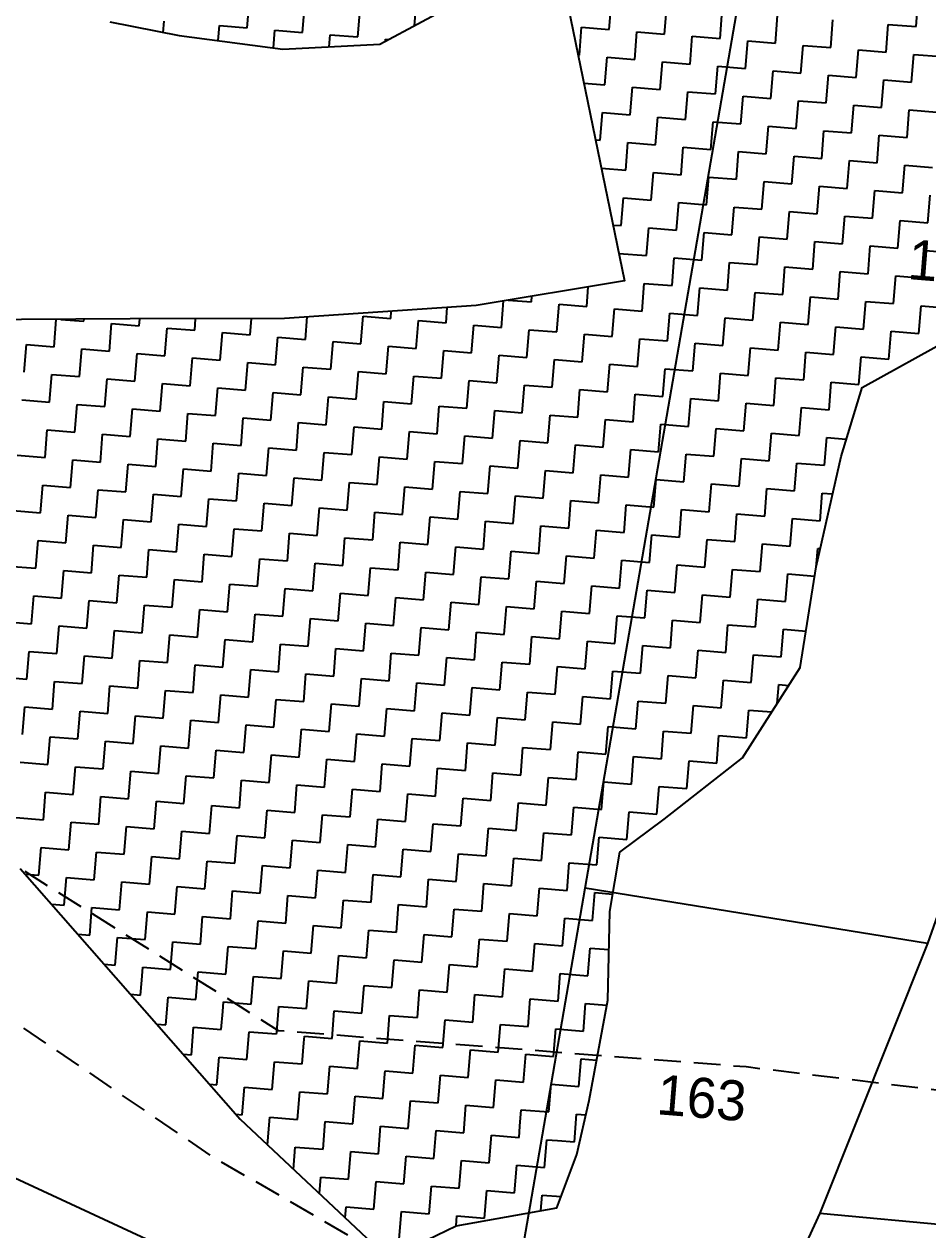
# Model space of a CAD drawing. Header units: metres. Extents: x 286589 to 288713, y 2001360 to 2004418.
# Drawn here: x 286728.9 to 286899.3, y 2002732.4 to 2002959.6 of the extents above; entities that cross this region are included whole.
import ezdxf
from ezdxf.enums import TextEntityAlignment as Align

# ---------------------------------------------------------------- set-up
doc = ezdxf.new("R2010")
doc.units = ezdxf.units.M
doc.header["$MEASUREMENT"] = 0
doc.linetypes.add('DASHED', pattern=[0.75, 0.5, -0.25])
for name, color, linetype in [('LINE_CARTTRACK', 2, 'DASHED'), ('POLY_HATCH', 12, 'Continuous'), ('POLY_PARCEL', 6, 'Continuous'), ('POLY_WATER', 4, 'Continuous'), ('TEXT_PARCEL', 7, 'Continuous')]:
    doc.layers.add(name, color=color, linetype=linetype)
doc.styles.add('TEXT_MAP', font='')
doc.styles.get('TEXT_MAP').set_extended_font_data('Kruti Dev 050')

msp = doc.modelspace()

# ---------------------------------------------------------------- linework, layer by layer
at = {"layer": 'LINE_CARTTRACK', "ltscale": 10, "flags": 128}
for points in [[(286678.24, 2002831.86), (286776.84, 2002769.99), (286865.02, 2002763.17), (286918.16, 2002756.69), (286957.46, 2002752.32), (287029.07, 2002728.21), (287135.36, 2002731.38), (287158.18, 2002690.91), (287157.71, 2002610.49), (287242.63, 2002503.98), (287285.29, 2002447.94), (287382.21, 2002283.44), (287405.26, 2002245.8), (287424.38, 2002203.84), (287492.58, 2002073.2), (287523.42, 2002017.05), (287586.9, 2001881.04), (287615.27, 2001816.51), (287624.93, 2001793.23), (287662.56, 2001653.57), (287711.78, 2001481.46)], [(287686.39, 2001477.2), (287655.71, 2001591.21), (287615.03, 2001738.17), (287600.59, 2001790.37), (287563.06, 2001874.24), (287507.24, 2001993.8), (287464.18, 2002071.33), (287370.3, 2002237.28), (287299.86, 2002370.57), (287256.19, 2002445.88), (287193.45, 2002536.45), (287159.22, 2002578.43), (287092.69, 2002631.41), (287071.99, 2002634.64), (286919.57, 2002678.53), (286885.02, 2002689.21), (286810.31, 2002719.71), (286764.86, 2002745.94), (286669.56, 2002810.81)]]:
    msp.add_lwpolyline(points, dxfattribs=at)
at = {"layer": 'POLY_HATCH', "linetype": 'Continuous'}
for p, q in [((286770.98, 2002958.87), (286771.41, 2002964.09)), ((286839.24, 2002958.56), (286839.67, 2002963.78)), ((286897.07, 2002959.1), (286897.49, 2002964.32)), ((286781.42, 2002958.02), (286781.85, 2002963.24)), ((286791.86, 2002957.17), (286792.28, 2002962.39)), ((286802.54, 2002959.33), (286802.72, 2002961.53)), ((286849.68, 2002957.71), (286850.11, 2002962.92)), ((286860.12, 2002956.86), (286860.54, 2002962.07)), ((286870.55, 2002956.01), (286870.98, 2002961.22)), ((286755.16, 2002958.03), (286755.33, 2002960.14)), ((286765.54, 2002956.47), (286765.77, 2002959.29)), ((286765.77, 2002959.29), (286770.98, 2002958.87)), ((286833.6, 2002953.76), (286834.03, 2002958.98)), ((286834.03, 2002958.98), (286839.24, 2002958.56)), ((286880.99, 2002955.15), (286881.41, 2002960.37)), ((286891.43, 2002954.3), (286891.85, 2002959.52)), ((286891.85, 2002959.52), (286897.07, 2002959.1)), ((286775.93, 2002955.1), (286776.2, 2002958.44)), ((286776.2, 2002958.44), (286781.42, 2002958.02)), ((286786.45, 2002955.33), (286786.64, 2002957.59)), ((286786.64, 2002957.59), (286791.86, 2002957.17)), ((286797.05, 2002956.39), (286797.07, 2002956.74)), ((286797.07, 2002956.74), (286797.61, 2002956.7)), ((286844.04, 2002952.91), (286844.46, 2002958.13)), ((286844.46, 2002958.13), (286849.68, 2002957.71)), ((286854.47, 2002952.06), (286854.9, 2002957.28)), ((286854.9, 2002957.28), (286860.12, 2002956.86)), ((286864.91, 2002951.21), (286865.34, 2002956.43)), ((286865.34, 2002956.43), (286870.55, 2002956.01)), ((286875.35, 2002950.36), (286875.77, 2002955.58)), ((286875.77, 2002955.58), (286880.99, 2002955.15)), ((286885.78, 2002949.51), (286886.21, 2002954.73)), ((286886.21, 2002954.73), (286891.43, 2002954.3)), ((286833.35, 2002953.79), (286833.6, 2002953.76)), ((286838.39, 2002948.12), (286838.82, 2002953.34)), ((286838.82, 2002953.34), (286844.04, 2002952.91)), ((286848.83, 2002947.27), (286849.26, 2002952.49)), ((286849.26, 2002952.49), (286854.47, 2002952.06)), ((286896.22, 2002948.66), (286896.64, 2002953.88)), ((286896.64, 2002953.88), (286901.86, 2002953.45)), ((286859.27, 2002946.42), (286859.69, 2002951.64)), ((286859.69, 2002951.64), (286864.91, 2002951.21)), ((286869.7, 2002945.57), (286870.13, 2002950.79)), ((286870.13, 2002950.79), (286875.35, 2002950.36)), ((286880.14, 2002944.72), (286880.56, 2002949.94)), ((286880.56, 2002949.94), (286885.78, 2002949.51)), ((286834.45, 2002948.44), (286838.39, 2002948.12)), ((286843.19, 2002942.48), (286843.61, 2002947.7)), ((286843.61, 2002947.7), (286848.83, 2002947.27)), ((286890.58, 2002943.87), (286891, 2002949.09)), ((286891, 2002949.09), (286896.22, 2002948.66)), ((286853.62, 2002941.63), (286854.05, 2002946.85)), ((286854.05, 2002946.85), (286859.27, 2002946.42)), ((286864.06, 2002940.78), (286864.48, 2002945.99)), ((286864.48, 2002945.99), (286869.7, 2002945.57)), ((286874.5, 2002939.93), (286874.92, 2002945.14)), ((286874.92, 2002945.14), (286880.14, 2002944.72)), ((286884.93, 2002939.08), (286885.36, 2002944.29)), ((286885.36, 2002944.29), (286890.58, 2002943.87)), ((286895.37, 2002938.22), (286895.79, 2002943.44)), ((286895.79, 2002943.44), (286901.01, 2002943.02)), ((286837.54, 2002937.69), (286837.97, 2002942.9)), ((286837.97, 2002942.9), (286843.19, 2002942.48)), ((286847.98, 2002936.83), (286848.4, 2002942.05)), ((286848.4, 2002942.05), (286853.62, 2002941.63)), ((286858.42, 2002935.98), (286858.84, 2002941.2)), ((286858.84, 2002941.2), (286864.06, 2002940.78)), ((286868.85, 2002935.13), (286869.28, 2002940.35)), ((286869.28, 2002940.35), (286874.5, 2002939.93)), ((286879.29, 2002934.28), (286879.71, 2002939.5)), ((286879.71, 2002939.5), (286884.93, 2002939.08)), ((286889.72, 2002933.43), (286890.15, 2002938.65)), ((286890.15, 2002938.65), (286895.37, 2002938.22)), ((286836.65, 2002937.76), (286837.54, 2002937.69)), ((286842.34, 2002932.04), (286842.76, 2002937.26)), ((286842.76, 2002937.26), (286847.98, 2002936.83)), ((286852.77, 2002931.19), (286853.2, 2002936.41)), ((286853.2, 2002936.41), (286858.42, 2002935.98)), ((286863.21, 2002930.34), (286863.63, 2002935.56)), ((286863.63, 2002935.56), (286868.85, 2002935.13)), ((286873.64, 2002929.49), (286874.07, 2002934.71)), ((286874.07, 2002934.71), (286879.29, 2002934.28)), ((286837.75, 2002932.42), (286842.34, 2002932.04)), ((286884.08, 2002928.64), (286884.51, 2002933.86)), ((286884.51, 2002933.86), (286889.72, 2002933.43)), ((286894.52, 2002927.79), (286894.94, 2002933.01)), ((286894.94, 2002933.01), (286900.16, 2002932.58)), ((286847.13, 2002926.4), (286847.55, 2002931.62)), ((286847.55, 2002931.62), (286852.77, 2002931.19)), ((286857.57, 2002925.55), (286857.99, 2002930.77)), ((286857.99, 2002930.77), (286863.21, 2002930.34)), ((286868, 2002924.7), (286868.43, 2002929.92)), ((286868.43, 2002929.92), (286873.64, 2002929.49)), ((286878.44, 2002923.85), (286878.86, 2002929.06)), ((286878.86, 2002929.06), (286884.08, 2002928.64)), ((286888.87, 2002923), (286889.3, 2002928.21)), ((286889.3, 2002928.21), (286894.52, 2002927.79)), ((286899.31, 2002922.14), (286899.74, 2002927.36)), ((286841.49, 2002921.61), (286841.91, 2002926.82)), ((286841.91, 2002926.82), (286847.13, 2002926.4)), ((286851.92, 2002920.75), (286852.35, 2002925.97)), ((286852.35, 2002925.97), (286857.57, 2002925.55)), ((286862.36, 2002919.9), (286862.78, 2002925.12)), ((286862.78, 2002925.12), (286868, 2002924.7)), ((286872.79, 2002919.05), (286873.22, 2002924.27)), ((286873.22, 2002924.27), (286878.44, 2002923.85)), ((286883.23, 2002918.2), (286883.66, 2002923.42)), ((286883.66, 2002923.42), (286888.87, 2002923)), ((286893.67, 2002917.35), (286894.09, 2002922.57)), ((286894.09, 2002922.57), (286899.31, 2002922.14)), ((286839.95, 2002921.73), (286841.49, 2002921.61)), ((286846.28, 2002915.96), (286846.7, 2002921.18)), ((286846.7, 2002921.18), (286851.92, 2002920.75)), ((286856.71, 2002915.11), (286857.14, 2002920.33)), ((286857.14, 2002920.33), (286862.36, 2002919.9)), ((286867.15, 2002914.26), (286867.58, 2002919.48)), ((286867.58, 2002919.48), (286872.79, 2002919.05)), ((286877.59, 2002913.41), (286878.01, 2002918.63)), ((286878.01, 2002918.63), (286883.23, 2002918.2)), ((286841.06, 2002916.39), (286846.28, 2002915.96)), ((286841.06, 2002916.36), (286841.06, 2002916.39)), ((286888.02, 2002912.56), (286888.45, 2002917.78)), ((286888.45, 2002917.78), (286893.67, 2002917.35)), ((286898.46, 2002911.71), (286898.88, 2002916.93)), ((286898.88, 2002916.93), (286904.1, 2002916.5)), ((286851.07, 2002910.32), (286851.5, 2002915.54)), ((286851.5, 2002915.54), (286856.71, 2002915.11)), ((286861.51, 2002909.47), (286861.93, 2002914.69)), ((286861.93, 2002914.69), (286867.15, 2002914.26)), ((286871.94, 2002908.62), (286872.37, 2002913.84)), ((286872.37, 2002913.84), (286877.59, 2002913.41)), ((286882.38, 2002907.77), (286882.8, 2002912.98)), ((286882.8, 2002912.98), (286888.02, 2002912.56)), ((286892.82, 2002906.92), (286893.24, 2002912.13)), ((286893.24, 2002912.13), (286898.46, 2002911.71)), ((286834.99, 2002906.38), (286835.29, 2002910.08)), ((286845.43, 2002905.53), (286845.85, 2002910.74)), ((286845.85, 2002910.74), (286851.07, 2002910.32)), ((286855.86, 2002904.68), (286856.29, 2002909.89)), ((286856.29, 2002909.89), (286861.51, 2002909.47)), ((286866.3, 2002903.82), (286866.73, 2002909.04)), ((286866.73, 2002909.04), (286871.94, 2002908.62)), ((286818.91, 2002902.43), (286819.32, 2002907.44)), ((286820.17, 2002907.58), (286824.56, 2002907.23)), ((286824.56, 2002907.23), (286824.64, 2002908.32)), ((286829.35, 2002901.58), (286829.77, 2002906.8)), ((286829.77, 2002906.8), (286834.99, 2002906.38)), ((286876.74, 2002902.97), (286877.16, 2002908.19)), ((286877.16, 2002908.19), (286882.38, 2002907.77)), ((286887.17, 2002902.12), (286887.6, 2002907.34)), ((286887.6, 2002907.34), (286892.82, 2002906.92)), ((286781.96, 2002900.19), (286782.3, 2002904.42)), ((286792.4, 2002899.34), (286792.82, 2002904.56)), ((286792.82, 2002904.56), (286798.04, 2002904.14)), ((286798.04, 2002904.14), (286798.15, 2002905.5)), ((286808.48, 2002903.29), (286808.71, 2002906.22)), ((286839.78, 2002900.73), (286840.21, 2002905.95)), ((286840.21, 2002905.95), (286845.43, 2002905.53)), ((286850.22, 2002899.88), (286850.65, 2002905.1)), ((286850.65, 2002905.1), (286855.86, 2002904.68)), ((286897.61, 2002901.27), (286898.03, 2002906.49)), ((286898.03, 2002906.49), (286903.25, 2002906.07)), ((286734.57, 2002898.8), (286734.99, 2002903.95)), ((286735.85, 2002903.95), (286740.22, 2002903.6)), ((286740.22, 2002903.6), (286740.25, 2002903.98)), ((286745.01, 2002897.95), (286745.43, 2002903.17)), ((286745.43, 2002903.17), (286750.65, 2002902.75)), ((286750.65, 2002902.75), (286750.76, 2002904.04)), ((286755.44, 2002897.1), (286755.87, 2002902.32)), ((286755.87, 2002902.32), (286761.09, 2002901.9)), ((286761.09, 2002901.9), (286761.26, 2002904.07)), ((286771.52, 2002901.04), (286771.77, 2002904.1)), ((286802.83, 2002898.49), (286803.26, 2002903.71)), ((286803.26, 2002903.71), (286808.48, 2002903.29)), ((286813.27, 2002897.64), (286813.69, 2002902.86)), ((286813.69, 2002902.86), (286818.91, 2002902.43)), ((286860.66, 2002899.03), (286861.08, 2002904.25)), ((286861.08, 2002904.25), (286866.3, 2002903.82)), ((286871.09, 2002898.18), (286871.52, 2002903.4)), ((286871.52, 2002903.4), (286876.74, 2002902.97)), ((286881.53, 2002897.33), (286881.95, 2002902.55)), ((286881.95, 2002902.55), (286887.17, 2002902.12)), ((286765.88, 2002896.25), (286766.31, 2002901.47)), ((286766.31, 2002901.47), (286771.52, 2002901.04)), ((286776.32, 2002895.4), (286776.74, 2002900.62)), ((286776.74, 2002900.62), (286781.96, 2002900.19)), ((286823.7, 2002896.79), (286824.13, 2002902.01)), ((286824.13, 2002902.01), (286829.35, 2002901.58)), ((286834.14, 2002895.94), (286834.57, 2002901.16)), ((286834.57, 2002901.16), (286839.78, 2002900.73)), ((286844.58, 2002895.09), (286845, 2002900.31)), ((286845, 2002900.31), (286850.22, 2002899.88)), ((286891.97, 2002896.48), (286892.39, 2002901.7)), ((286892.39, 2002901.7), (286897.61, 2002901.27)), ((286728.93, 2002894.01), (286729.35, 2002899.23)), ((286729.35, 2002899.23), (286734.57, 2002898.8)), ((286739.36, 2002893.16), (286739.79, 2002898.38)), ((286739.79, 2002898.38), (286745.01, 2002897.95)), ((286786.75, 2002894.55), (286787.18, 2002899.77)), ((286787.18, 2002899.77), (286792.4, 2002899.34)), ((286797.19, 2002893.7), (286797.61, 2002898.92)), ((286797.61, 2002898.92), (286802.83, 2002898.49)), ((286807.62, 2002892.85), (286808.05, 2002898.07)), ((286808.05, 2002898.07), (286813.27, 2002897.64)), ((286855.01, 2002894.24), (286855.44, 2002899.46)), ((286855.44, 2002899.46), (286860.66, 2002899.03)), ((286865.45, 2002893.39), (286865.87, 2002898.61)), ((286865.87, 2002898.61), (286871.09, 2002898.18)), ((286875.89, 2002892.54), (286876.31, 2002897.76)), ((286876.31, 2002897.76), (286881.53, 2002897.33)), ((286749.8, 2002892.31), (286750.23, 2002897.53)), ((286750.23, 2002897.53), (286755.44, 2002897.1)), ((286760.24, 2002891.46), (286760.66, 2002896.68)), ((286760.66, 2002896.68), (286765.88, 2002896.25)), ((286770.67, 2002890.61), (286771.1, 2002895.83)), ((286771.1, 2002895.83), (286776.32, 2002895.4)), ((286818.06, 2002892), (286818.49, 2002897.22)), ((286818.49, 2002897.22), (286823.7, 2002896.79)), ((286828.5, 2002891.15), (286828.92, 2002896.37)), ((286828.92, 2002896.37), (286834.14, 2002895.94)), ((286838.93, 2002890.3), (286839.36, 2002895.52)), ((286839.36, 2002895.52), (286844.58, 2002895.09)), ((286886.32, 2002891.69), (286886.75, 2002896.91)), ((286886.75, 2002896.91), (286891.97, 2002896.48)), ((286733.72, 2002888.37), (286734.15, 2002893.59)), ((286734.15, 2002893.59), (286739.36, 2002893.16)), ((286781.11, 2002889.76), (286781.53, 2002894.98)), ((286781.53, 2002894.98), (286786.75, 2002894.55)), ((286791.55, 2002888.91), (286791.97, 2002894.12)), ((286791.97, 2002894.12), (286797.19, 2002893.7)), ((286801.98, 2002888.06), (286802.41, 2002893.27)), ((286802.41, 2002893.27), (286807.62, 2002892.85)), ((286849.37, 2002889.45), (286849.8, 2002894.66)), ((286849.8, 2002894.66), (286855.01, 2002894.24)), ((286859.81, 2002888.6), (286860.23, 2002893.81)), ((286860.23, 2002893.81), (286865.45, 2002893.39)), ((286744.16, 2002887.52), (286744.58, 2002892.73)), ((286744.58, 2002892.73), (286749.8, 2002892.31)), ((286754.59, 2002886.67), (286755.02, 2002891.88)), ((286755.02, 2002891.88), (286760.24, 2002891.46)), ((286765.03, 2002885.82), (286765.45, 2002891.03)), ((286765.45, 2002891.03), (286770.67, 2002890.61)), ((286812.42, 2002887.21), (286812.84, 2002892.42)), ((286812.84, 2002892.42), (286818.06, 2002892)), ((286822.85, 2002886.35), (286823.28, 2002891.57)), ((286823.28, 2002891.57), (286828.5, 2002891.15)), ((286870.24, 2002887.74), (286870.67, 2002892.96)), ((286870.67, 2002892.96), (286875.89, 2002892.54)), ((286880.68, 2002886.89), (286881.1, 2002892.11)), ((286881.1, 2002892.11), (286886.32, 2002891.69)), ((286728.5, 2002888.79), (286733.72, 2002888.37)), ((286775.47, 2002884.96), (286775.89, 2002890.18)), ((286775.89, 2002890.18), (286781.11, 2002889.76)), ((286785.9, 2002884.11), (286786.33, 2002889.33)), ((286786.33, 2002889.33), (286791.55, 2002888.91)), ((286833.29, 2002885.5), (286833.72, 2002890.72)), ((286833.72, 2002890.72), (286838.93, 2002890.3)), ((286843.73, 2002884.65), (286844.15, 2002889.87)), ((286844.15, 2002889.87), (286849.37, 2002889.45)), ((286854.16, 2002883.8), (286854.59, 2002889.02)), ((286854.59, 2002889.02), (286859.81, 2002888.6)), ((286738.51, 2002882.72), (286738.94, 2002887.94)), ((286738.94, 2002887.94), (286744.16, 2002887.52)), ((286748.95, 2002881.87), (286749.38, 2002887.09)), ((286749.38, 2002887.09), (286754.59, 2002886.67)), ((286759.39, 2002881.02), (286759.81, 2002886.24)), ((286759.81, 2002886.24), (286765.03, 2002885.82)), ((286796.34, 2002883.26), (286796.76, 2002888.48)), ((286796.76, 2002888.48), (286801.98, 2002888.06)), ((286806.77, 2002882.41), (286807.2, 2002887.63)), ((286807.2, 2002887.63), (286812.42, 2002887.21)), ((286817.21, 2002881.56), (286817.64, 2002886.78)), ((286817.64, 2002886.78), (286822.85, 2002886.35)), ((286864.6, 2002882.95), (286865.02, 2002888.17)), ((286865.02, 2002888.17), (286870.24, 2002887.74)), ((286875.03, 2002882.1), (286875.46, 2002887.32)), ((286875.46, 2002887.32), (286880.68, 2002886.89)), ((286769.82, 2002880.17), (286770.25, 2002885.39)), ((286770.25, 2002885.39), (286775.47, 2002884.96)), ((286780.26, 2002879.32), (286780.68, 2002884.54)), ((286780.68, 2002884.54), (286785.9, 2002884.11)), ((286827.65, 2002880.71), (286828.07, 2002885.93)), ((286828.07, 2002885.93), (286833.29, 2002885.5)), ((286838.08, 2002879.86), (286838.51, 2002885.08)), ((286838.51, 2002885.08), (286843.73, 2002884.65)), ((286848.52, 2002879.01), (286848.94, 2002884.23)), ((286848.94, 2002884.23), (286854.16, 2002883.8)), ((286732.87, 2002877.93), (286733.3, 2002883.15)), ((286733.3, 2002883.15), (286738.51, 2002882.72)), ((286743.31, 2002877.08), (286743.73, 2002882.3)), ((286743.73, 2002882.3), (286748.95, 2002881.87)), ((286790.69, 2002878.47), (286791.12, 2002883.69)), ((286791.12, 2002883.69), (286796.34, 2002883.26)), ((286801.13, 2002877.62), (286801.56, 2002882.84)), ((286801.56, 2002882.84), (286806.77, 2002882.41)), ((286811.57, 2002876.77), (286811.99, 2002881.99)), ((286811.99, 2002881.99), (286817.21, 2002881.56)), ((286858.96, 2002878.16), (286859.38, 2002883.38)), ((286859.38, 2002883.38), (286864.6, 2002882.95)), ((286869.39, 2002877.31), (286869.82, 2002882.53)), ((286869.82, 2002882.53), (286875.03, 2002882.1)), ((286753.74, 2002876.23), (286754.17, 2002881.45)), ((286754.17, 2002881.45), (286759.39, 2002881.02)), ((286764.18, 2002875.38), (286764.6, 2002880.6)), ((286764.6, 2002880.6), (286769.82, 2002880.17)), ((286774.62, 2002874.53), (286775.04, 2002879.75)), ((286775.04, 2002879.75), (286780.26, 2002879.32)), ((286822, 2002875.92), (286822.43, 2002881.14)), ((286822.43, 2002881.14), (286827.65, 2002880.71)), ((286832.44, 2002875.07), (286832.86, 2002880.29)), ((286832.86, 2002880.29), (286838.08, 2002879.86)), ((286842.88, 2002874.22), (286843.3, 2002879.44)), ((286843.3, 2002879.44), (286848.52, 2002879.01)), ((286879.83, 2002876.46), (286880.25, 2002881.68)), ((286880.25, 2002881.68), (286883.93, 2002881.38)), ((286727.65, 2002878.36), (286732.87, 2002877.93)), ((286737.66, 2002872.29), (286738.09, 2002877.51)), ((286738.09, 2002877.51), (286743.31, 2002877.08)), ((286785.05, 2002873.68), (286785.48, 2002878.9)), ((286785.48, 2002878.9), (286790.69, 2002878.47)), ((286795.49, 2002872.83), (286795.91, 2002878.05)), ((286795.91, 2002878.05), (286801.13, 2002877.62)), ((286805.92, 2002871.98), (286806.35, 2002877.19)), ((286806.35, 2002877.19), (286811.57, 2002876.77)), ((286853.31, 2002873.37), (286853.74, 2002878.58)), ((286853.74, 2002878.58), (286858.96, 2002878.16)), ((286863.75, 2002872.52), (286864.17, 2002877.73)), ((286864.17, 2002877.73), (286869.39, 2002877.31)), ((286748.1, 2002871.44), (286748.52, 2002876.66)), ((286748.52, 2002876.66), (286753.74, 2002876.23)), ((286758.54, 2002870.59), (286758.96, 2002875.8)), ((286758.96, 2002875.8), (286764.18, 2002875.38)), ((286768.97, 2002869.74), (286769.4, 2002874.95)), ((286769.4, 2002874.95), (286774.62, 2002874.53)), ((286816.36, 2002871.13), (286816.79, 2002876.34)), ((286816.79, 2002876.34), (286822, 2002875.92)), ((286826.8, 2002870.28), (286827.22, 2002875.49)), ((286827.22, 2002875.49), (286832.44, 2002875.07)), ((286874.18, 2002871.67), (286874.61, 2002876.88)), ((286874.61, 2002876.88), (286879.83, 2002876.46)), ((286732.02, 2002867.5), (286732.44, 2002872.71)), ((286732.44, 2002872.71), (286737.66, 2002872.29)), ((286779.41, 2002868.89), (286779.83, 2002874.1)), ((286779.83, 2002874.1), (286785.05, 2002873.68)), ((286789.84, 2002868.03), (286790.27, 2002873.25)), ((286790.27, 2002873.25), (286795.49, 2002872.83)), ((286837.23, 2002869.42), (286837.66, 2002874.64)), ((286837.66, 2002874.64), (286842.88, 2002874.22)), ((286847.67, 2002868.57), (286848.09, 2002873.79)), ((286848.09, 2002873.79), (286853.31, 2002873.37)), ((286858.1, 2002867.72), (286858.53, 2002872.94)), ((286858.53, 2002872.94), (286863.75, 2002872.52)), ((286742.46, 2002866.64), (286742.88, 2002871.86)), ((286742.88, 2002871.86), (286748.1, 2002871.44)), ((286752.89, 2002865.79), (286753.32, 2002871.01)), ((286753.32, 2002871.01), (286758.54, 2002870.59)), ((286800.28, 2002867.18), (286800.71, 2002872.4)), ((286800.71, 2002872.4), (286805.92, 2002871.98)), ((286810.72, 2002866.33), (286811.14, 2002871.55)), ((286811.14, 2002871.55), (286816.36, 2002871.13)), ((286821.15, 2002865.48), (286821.58, 2002870.7)), ((286821.58, 2002870.7), (286826.8, 2002870.28)), ((286868.54, 2002866.87), (286868.97, 2002872.09)), ((286868.97, 2002872.09), (286874.18, 2002871.67)), ((286878.98, 2002866.02), (286879.4, 2002871.24)), ((286879.4, 2002871.24), (286881.35, 2002871.08)), ((286763.33, 2002864.94), (286763.75, 2002870.16)), ((286763.75, 2002870.16), (286768.97, 2002869.74)), ((286773.76, 2002864.09), (286774.19, 2002869.31)), ((286774.19, 2002869.31), (286779.41, 2002868.89)), ((286784.2, 2002863.24), (286784.63, 2002868.46)), ((286784.63, 2002868.46), (286789.84, 2002868.03)), ((286831.59, 2002864.63), (286832.01, 2002869.85)), ((286832.01, 2002869.85), (286837.23, 2002869.42)), ((286842.02, 2002863.78), (286842.45, 2002869)), ((286842.45, 2002869), (286847.67, 2002868.57)), ((286852.46, 2002862.93), (286852.89, 2002868.15)), ((286852.89, 2002868.15), (286858.1, 2002867.72)), ((286726.8, 2002867.92), (286732.02, 2002867.5)), ((286736.81, 2002861.85), (286737.24, 2002867.07)), ((286737.24, 2002867.07), (286742.46, 2002866.64)), ((286747.25, 2002861), (286747.67, 2002866.22)), ((286747.67, 2002866.22), (286752.89, 2002865.79)), ((286794.64, 2002862.39), (286795.06, 2002867.61)), ((286795.06, 2002867.61), (286800.28, 2002867.18)), ((286805.07, 2002861.54), (286805.5, 2002866.76)), ((286805.5, 2002866.76), (286810.72, 2002866.33)), ((286815.51, 2002860.69), (286815.93, 2002865.91)), ((286815.93, 2002865.91), (286821.15, 2002865.48)), ((286862.9, 2002862.08), (286863.32, 2002867.3)), ((286863.32, 2002867.3), (286868.54, 2002866.87)), ((286873.33, 2002861.23), (286873.76, 2002866.45)), ((286873.76, 2002866.45), (286878.98, 2002866.02)), ((286757.68, 2002860.15), (286758.11, 2002865.37)), ((286758.11, 2002865.37), (286763.33, 2002864.94)), ((286768.12, 2002859.3), (286768.55, 2002864.52)), ((286768.55, 2002864.52), (286773.76, 2002864.09)), ((286778.56, 2002858.45), (286778.98, 2002863.67)), ((286778.98, 2002863.67), (286784.2, 2002863.24)), ((286825.95, 2002859.84), (286826.37, 2002865.06)), ((286826.37, 2002865.06), (286831.59, 2002864.63)), ((286836.38, 2002858.99), (286836.81, 2002864.21)), ((286836.81, 2002864.21), (286842.02, 2002863.78)), ((286731.17, 2002857.06), (286731.59, 2002862.28)), ((286731.59, 2002862.28), (286736.81, 2002861.85)), ((286741.61, 2002856.21), (286742.03, 2002861.43)), ((286742.03, 2002861.43), (286747.25, 2002861)), ((286788.99, 2002857.6), (286789.42, 2002862.82)), ((286789.42, 2002862.82), (286794.64, 2002862.39)), ((286799.43, 2002856.75), (286799.85, 2002861.97)), ((286799.85, 2002861.97), (286805.07, 2002861.54)), ((286846.82, 2002858.14), (286847.24, 2002863.36)), ((286847.24, 2002863.36), (286852.46, 2002862.93)), ((286857.25, 2002857.29), (286857.68, 2002862.51)), ((286857.68, 2002862.51), (286862.9, 2002862.08)), ((286867.69, 2002856.44), (286868.12, 2002861.65)), ((286868.12, 2002861.65), (286873.33, 2002861.23)), ((286752.04, 2002855.36), (286752.47, 2002860.58)), ((286752.47, 2002860.58), (286757.68, 2002860.15)), ((286762.48, 2002854.51), (286762.9, 2002859.72)), ((286762.9, 2002859.72), (286768.12, 2002859.3)), ((286809.87, 2002855.9), (286810.29, 2002861.12)), ((286810.29, 2002861.12), (286815.51, 2002860.69)), ((286820.3, 2002855.05), (286820.73, 2002860.26)), ((286820.73, 2002860.26), (286825.95, 2002859.84)), ((286830.74, 2002854.2), (286831.16, 2002859.41)), ((286831.16, 2002859.41), (286836.38, 2002858.99)), ((286878.26, 2002857.26), (286878.55, 2002860.8)), ((286878.55, 2002860.8), (286879.04, 2002860.76)), ((286725.95, 2002857.48), (286731.17, 2002857.06)), ((286772.91, 2002853.66), (286773.34, 2002858.87)), ((286773.34, 2002858.87), (286778.56, 2002858.45)), ((286783.35, 2002852.81), (286783.78, 2002858.02)), ((286783.78, 2002858.02), (286788.99, 2002857.6)), ((286793.79, 2002851.95), (286794.21, 2002857.17)), ((286794.21, 2002857.17), (286799.43, 2002856.75)), ((286841.17, 2002853.34), (286841.6, 2002858.56)), ((286841.6, 2002858.56), (286846.82, 2002858.14)), ((286851.61, 2002852.49), (286852.04, 2002857.71)), ((286852.04, 2002857.71), (286857.25, 2002857.29)), ((286862.05, 2002851.64), (286862.47, 2002856.86)), ((286862.47, 2002856.86), (286867.69, 2002856.44)), ((286735.96, 2002851.42), (286736.39, 2002856.63)), ((286736.39, 2002856.63), (286741.61, 2002856.21)), ((286746.4, 2002850.56), (286746.82, 2002855.78)), ((286746.82, 2002855.78), (286752.04, 2002855.36)), ((286756.83, 2002849.71), (286757.26, 2002854.93)), ((286757.26, 2002854.93), (286762.48, 2002854.51)), ((286804.22, 2002851.1), (286804.65, 2002856.32)), ((286804.65, 2002856.32), (286809.87, 2002855.9)), ((286814.66, 2002850.25), (286815.08, 2002855.47)), ((286815.08, 2002855.47), (286820.3, 2002855.05)), ((286825.09, 2002849.4), (286825.52, 2002854.62)), ((286825.52, 2002854.62), (286830.74, 2002854.2)), ((286872.48, 2002850.79), (286872.91, 2002856.01)), ((286872.91, 2002856.01), (286878, 2002855.6)), ((286767.27, 2002848.86), (286767.7, 2002854.08)), ((286767.7, 2002854.08), (286772.91, 2002853.66)), ((286777.71, 2002848.01), (286778.13, 2002853.23)), ((286778.13, 2002853.23), (286783.35, 2002852.81)), ((286788.14, 2002847.16), (286788.57, 2002852.38)), ((286788.57, 2002852.38), (286793.79, 2002851.95)), ((286835.53, 2002848.55), (286835.96, 2002853.77)), ((286835.96, 2002853.77), (286841.17, 2002853.34)), ((286845.97, 2002847.7), (286846.39, 2002852.92)), ((286846.39, 2002852.92), (286851.61, 2002852.49)), ((286730.32, 2002846.62), (286730.74, 2002851.84)), ((286730.74, 2002851.84), (286735.96, 2002851.42)), ((286740.75, 2002845.77), (286741.18, 2002850.99)), ((286741.18, 2002850.99), (286746.4, 2002850.56)), ((286751.19, 2002844.92), (286751.62, 2002850.14)), ((286751.62, 2002850.14), (286756.83, 2002849.71)), ((286798.58, 2002846.31), (286799, 2002851.53)), ((286799, 2002851.53), (286804.22, 2002851.1)), ((286809.02, 2002845.46), (286809.44, 2002850.68)), ((286809.44, 2002850.68), (286814.66, 2002850.25)), ((286856.4, 2002846.85), (286856.83, 2002852.07)), ((286856.83, 2002852.07), (286862.05, 2002851.64)), ((286866.84, 2002846), (286867.26, 2002851.22)), ((286867.26, 2002851.22), (286872.48, 2002850.79)), ((286761.63, 2002844.07), (286762.05, 2002849.29)), ((286762.05, 2002849.29), (286767.27, 2002848.86)), ((286772.06, 2002843.22), (286772.49, 2002848.44)), ((286772.49, 2002848.44), (286777.71, 2002848.01)), ((286819.45, 2002844.61), (286819.88, 2002849.83)), ((286819.88, 2002849.83), (286825.09, 2002849.4)), ((286829.89, 2002843.76), (286830.31, 2002848.98)), ((286830.31, 2002848.98), (286835.53, 2002848.55)), ((286840.32, 2002842.91), (286840.75, 2002848.13)), ((286840.75, 2002848.13), (286845.97, 2002847.7)), ((286725.1, 2002847.05), (286730.32, 2002846.62)), ((286735.11, 2002840.98), (286735.54, 2002846.2)), ((286735.54, 2002846.2), (286740.75, 2002845.77)), ((286745.55, 2002840.13), (286745.97, 2002845.35)), ((286745.97, 2002845.35), (286751.19, 2002844.92)), ((286782.5, 2002842.37), (286782.92, 2002847.59)), ((286782.92, 2002847.59), (286788.14, 2002847.16)), ((286792.94, 2002841.52), (286793.36, 2002846.74)), ((286793.36, 2002846.74), (286798.58, 2002846.31)), ((286803.37, 2002840.67), (286803.8, 2002845.89)), ((286803.8, 2002845.89), (286809.02, 2002845.46)), ((286850.76, 2002842.06), (286851.19, 2002847.28)), ((286851.19, 2002847.28), (286856.4, 2002846.85)), ((286861.2, 2002841.21), (286861.62, 2002846.43)), ((286861.62, 2002846.43), (286866.84, 2002846)), ((286871.63, 2002840.36), (286872.06, 2002845.57)), ((286872.06, 2002845.57), (286876.34, 2002845.23)), ((286755.98, 2002839.28), (286756.41, 2002844.5)), ((286756.41, 2002844.5), (286761.63, 2002844.07)), ((286766.42, 2002838.43), (286766.84, 2002843.65)), ((286766.84, 2002843.65), (286772.06, 2002843.22)), ((286813.81, 2002839.82), (286814.23, 2002845.04)), ((286814.23, 2002845.04), (286819.45, 2002844.61)), ((286824.24, 2002838.97), (286824.67, 2002844.18)), ((286824.67, 2002844.18), (286829.89, 2002843.76)), ((286834.68, 2002838.12), (286835.11, 2002843.33)), ((286835.11, 2002843.33), (286840.32, 2002842.91)), ((286729.47, 2002836.19), (286729.89, 2002841.4)), ((286729.89, 2002841.4), (286735.11, 2002840.98)), ((286776.86, 2002837.58), (286777.28, 2002842.79)), ((286777.28, 2002842.79), (286782.5, 2002842.37)), ((286787.29, 2002836.73), (286787.72, 2002841.94)), ((286787.72, 2002841.94), (286792.94, 2002841.52)), ((286797.73, 2002835.88), (286798.15, 2002841.09)), ((286798.15, 2002841.09), (286803.37, 2002840.67)), ((286845.12, 2002837.27), (286845.54, 2002842.48)), ((286845.54, 2002842.48), (286850.76, 2002842.06)), ((286855.55, 2002836.41), (286855.98, 2002841.63)), ((286855.98, 2002841.63), (286861.2, 2002841.21)), ((286739.9, 2002835.34), (286740.33, 2002840.55)), ((286740.33, 2002840.55), (286745.55, 2002840.13)), ((286750.34, 2002834.49), (286750.77, 2002839.7)), ((286750.77, 2002839.7), (286755.98, 2002839.28)), ((286760.78, 2002833.63), (286761.2, 2002838.85)), ((286761.2, 2002838.85), (286766.42, 2002838.43)), ((286808.16, 2002835.02), (286808.59, 2002840.24)), ((286808.59, 2002840.24), (286813.81, 2002839.82)), ((286818.6, 2002834.17), (286819.03, 2002839.39)), ((286819.03, 2002839.39), (286824.24, 2002838.97)), ((286829.04, 2002833.32), (286829.46, 2002838.54)), ((286829.46, 2002838.54), (286834.68, 2002838.12)), ((286865.99, 2002835.56), (286866.41, 2002840.78)), ((286866.41, 2002840.78), (286871.63, 2002840.36)), ((286724.25, 2002836.61), (286729.47, 2002836.19)), ((286771.21, 2002832.78), (286771.64, 2002838)), ((286771.64, 2002838), (286776.86, 2002837.58)), ((286781.65, 2002831.93), (286782.07, 2002837.15)), ((286782.07, 2002837.15), (286787.29, 2002836.73)), ((286792.08, 2002831.08), (286792.51, 2002836.3)), ((286792.51, 2002836.3), (286797.73, 2002835.88)), ((286839.47, 2002832.47), (286839.9, 2002837.69)), ((286839.9, 2002837.69), (286845.12, 2002837.27)), ((286849.91, 2002831.62), (286850.33, 2002836.84)), ((286850.33, 2002836.84), (286855.55, 2002836.41)), ((286734.26, 2002830.54), (286734.69, 2002835.76)), ((286734.69, 2002835.76), (286739.9, 2002835.34)), ((286744.7, 2002829.69), (286745.12, 2002834.91)), ((286745.12, 2002834.91), (286750.34, 2002834.49)), ((286755.13, 2002828.84), (286755.56, 2002834.06)), ((286755.56, 2002834.06), (286760.78, 2002833.63)), ((286802.52, 2002830.23), (286802.95, 2002835.45)), ((286802.95, 2002835.45), (286808.16, 2002835.02)), ((286812.96, 2002829.38), (286813.38, 2002834.6)), ((286813.38, 2002834.6), (286818.6, 2002834.17)), ((286860.35, 2002830.77), (286860.77, 2002835.99)), ((286860.77, 2002835.99), (286865.99, 2002835.56)), ((286870.92, 2002831.61), (286871.21, 2002835.14)), ((286871.21, 2002835.14), (286873.08, 2002834.99)), ((286765.57, 2002827.99), (286765.99, 2002833.21)), ((286765.99, 2002833.21), (286771.21, 2002832.78)), ((286776.01, 2002827.14), (286776.43, 2002832.36)), ((286776.43, 2002832.36), (286781.65, 2002831.93)), ((286823.39, 2002828.53), (286823.82, 2002833.75)), ((286823.82, 2002833.75), (286829.04, 2002833.32)), ((286833.83, 2002827.68), (286834.25, 2002832.9)), ((286834.25, 2002832.9), (286839.47, 2002832.47)), ((286844.27, 2002826.83), (286844.69, 2002832.05)), ((286844.69, 2002832.05), (286849.91, 2002831.62)), ((286728.62, 2002825.75), (286729.04, 2002830.97)), ((286729.04, 2002830.97), (286734.26, 2002830.54)), ((286739.05, 2002824.9), (286739.48, 2002830.12)), ((286739.48, 2002830.12), (286744.7, 2002829.69)), ((286786.44, 2002826.29), (286786.87, 2002831.51)), ((286786.87, 2002831.51), (286792.08, 2002831.08)), ((286796.88, 2002825.44), (286797.3, 2002830.66)), ((286797.3, 2002830.66), (286802.52, 2002830.23)), ((286807.31, 2002824.59), (286807.74, 2002829.81)), ((286807.74, 2002829.81), (286812.96, 2002829.38)), ((286854.7, 2002825.98), (286855.13, 2002831.2)), ((286855.13, 2002831.2), (286860.35, 2002830.77)), ((286865.14, 2002825.13), (286865.56, 2002830.35)), ((286865.56, 2002830.35), (286869.88, 2002829.99)), ((286749.49, 2002824.05), (286749.91, 2002829.27)), ((286749.91, 2002829.27), (286755.13, 2002828.84)), ((286759.93, 2002823.2), (286760.35, 2002828.42)), ((286760.35, 2002828.42), (286765.57, 2002827.99)), ((286770.36, 2002822.35), (286770.79, 2002827.57)), ((286770.79, 2002827.57), (286776.01, 2002827.14)), ((286817.75, 2002823.74), (286818.18, 2002828.96)), ((286818.18, 2002828.96), (286823.39, 2002828.53)), ((286828.19, 2002822.89), (286828.61, 2002828.11)), ((286828.61, 2002828.11), (286833.83, 2002827.68)), ((286838.62, 2002822.04), (286839.05, 2002827.25)), ((286839.05, 2002827.25), (286844.27, 2002826.83)), ((286733.41, 2002820.11), (286733.84, 2002825.33)), ((286733.84, 2002825.33), (286739.05, 2002824.9)), ((286780.8, 2002821.5), (286781.22, 2002826.72)), ((286781.22, 2002826.72), (286786.44, 2002826.29)), ((286791.23, 2002820.65), (286791.66, 2002825.86)), ((286791.66, 2002825.86), (286796.88, 2002825.44)), ((286801.67, 2002819.8), (286802.1, 2002825.01)), ((286802.1, 2002825.01), (286807.31, 2002824.59)), ((286849.06, 2002821.19), (286849.48, 2002826.4)), ((286849.48, 2002826.4), (286854.7, 2002825.98)), ((286859.49, 2002820.34), (286859.92, 2002825.55)), ((286859.92, 2002825.55), (286865.14, 2002825.13)), ((286743.85, 2002819.26), (286744.27, 2002824.47)), ((286744.27, 2002824.47), (286749.49, 2002824.05)), ((286754.28, 2002818.41), (286754.71, 2002823.62)), ((286754.71, 2002823.62), (286759.93, 2002823.2)), ((286764.72, 2002817.55), (286765.14, 2002822.77)), ((286765.14, 2002822.77), (286770.36, 2002822.35)), ((286812.11, 2002818.94), (286812.53, 2002824.16)), ((286812.53, 2002824.16), (286817.75, 2002823.74)), ((286822.54, 2002818.09), (286822.97, 2002823.31)), ((286822.97, 2002823.31), (286828.19, 2002822.89)), ((286728.19, 2002820.53), (286733.41, 2002820.11)), ((286775.15, 2002816.7), (286775.58, 2002821.92)), ((286775.58, 2002821.92), (286780.8, 2002821.5)), ((286785.59, 2002815.85), (286786.02, 2002821.07)), ((286786.02, 2002821.07), (286791.23, 2002820.65)), ((286832.98, 2002817.24), (286833.4, 2002822.46)), ((286833.4, 2002822.46), (286838.62, 2002822.04)), ((286843.42, 2002816.39), (286843.84, 2002821.61)), ((286843.84, 2002821.61), (286849.06, 2002821.19)), ((286853.85, 2002815.54), (286854.28, 2002820.76)), ((286854.28, 2002820.76), (286859.49, 2002820.34)), ((286738.2, 2002814.46), (286738.63, 2002819.68)), ((286738.63, 2002819.68), (286743.85, 2002819.26)), ((286748.64, 2002813.61), (286749.06, 2002818.83)), ((286749.06, 2002818.83), (286754.28, 2002818.41)), ((286796.03, 2002815), (286796.45, 2002820.22)), ((286796.45, 2002820.22), (286801.67, 2002819.8)), ((286806.46, 2002814.15), (286806.89, 2002819.37)), ((286806.89, 2002819.37), (286812.11, 2002818.94)), ((286816.9, 2002813.3), (286817.32, 2002818.52)), ((286817.32, 2002818.52), (286822.54, 2002818.09)), ((286759.07, 2002812.76), (286759.5, 2002817.98)), ((286759.5, 2002817.98), (286764.72, 2002817.55)), ((286769.51, 2002811.91), (286769.94, 2002817.13)), ((286769.94, 2002817.13), (286775.15, 2002816.7)), ((286779.95, 2002811.06), (286780.37, 2002816.28)), ((286780.37, 2002816.28), (286785.59, 2002815.85)), ((286827.34, 2002812.45), (286827.76, 2002817.67)), ((286827.76, 2002817.67), (286832.98, 2002817.24)), ((286837.77, 2002811.6), (286838.2, 2002816.82)), ((286838.2, 2002816.82), (286843.42, 2002816.39)), ((286848.21, 2002810.75), (286848.63, 2002815.97)), ((286848.63, 2002815.97), (286853.85, 2002815.54)), ((286732.56, 2002809.67), (286732.98, 2002814.89)), ((286732.98, 2002814.89), (286738.2, 2002814.46)), ((286743, 2002808.82), (286743.42, 2002814.04)), ((286743.42, 2002814.04), (286748.64, 2002813.61)), ((286790.38, 2002810.21), (286790.81, 2002815.43)), ((286790.81, 2002815.43), (286796.03, 2002815)), ((286800.82, 2002809.36), (286801.24, 2002814.58)), ((286801.24, 2002814.58), (286806.46, 2002814.15)), ((286811.26, 2002808.51), (286811.68, 2002813.73)), ((286811.68, 2002813.73), (286816.9, 2002813.3)), ((286753.43, 2002807.97), (286753.86, 2002813.19)), ((286753.86, 2002813.19), (286759.07, 2002812.76)), ((286763.87, 2002807.12), (286764.29, 2002812.34)), ((286764.29, 2002812.34), (286769.51, 2002811.91)), ((286774.3, 2002806.27), (286774.73, 2002811.49)), ((286774.73, 2002811.49), (286779.95, 2002811.06)), ((286821.69, 2002807.66), (286822.12, 2002812.88)), ((286822.12, 2002812.88), (286827.34, 2002812.45)), ((286832.13, 2002806.81), (286832.55, 2002812.03)), ((286832.55, 2002812.03), (286837.77, 2002811.6)), ((286727.34, 2002810.1), (286732.56, 2002809.67)), ((286737.35, 2002804.03), (286737.78, 2002809.25)), ((286737.78, 2002809.25), (286743, 2002808.82)), ((286784.74, 2002805.42), (286785.17, 2002810.64)), ((286785.17, 2002810.64), (286790.38, 2002810.21)), ((286795.18, 2002804.57), (286795.6, 2002809.78)), ((286795.6, 2002809.78), (286800.82, 2002809.36)), ((286842.56, 2002805.96), (286842.99, 2002811.17)), ((286842.99, 2002811.17), (286848.21, 2002810.75)), ((286747.79, 2002803.18), (286748.21, 2002808.39)), ((286748.21, 2002808.39), (286753.43, 2002807.97)), ((286758.22, 2002802.33), (286758.65, 2002807.54)), ((286758.65, 2002807.54), (286763.87, 2002807.12)), ((286805.61, 2002803.72), (286806.04, 2002808.93)), ((286806.04, 2002808.93), (286811.26, 2002808.51)), ((286816.05, 2002802.87), (286816.47, 2002808.08)), ((286816.47, 2002808.08), (286821.69, 2002807.66)), ((286826.48, 2002802.01), (286826.91, 2002807.23)), ((286826.91, 2002807.23), (286832.13, 2002806.81)), ((286731.71, 2002799.23), (286732.13, 2002804.45)), ((286732.13, 2002804.45), (286737.35, 2002804.03)), ((286768.66, 2002801.48), (286769.09, 2002806.69)), ((286769.09, 2002806.69), (286774.3, 2002806.27)), ((286779.1, 2002800.62), (286779.52, 2002805.84)), ((286779.52, 2002805.84), (286784.74, 2002805.42)), ((286789.53, 2002799.77), (286789.96, 2002804.99)), ((286789.96, 2002804.99), (286795.18, 2002804.57)), ((286836.92, 2002801.16), (286837.35, 2002806.38)), ((286837.35, 2002806.38), (286842.56, 2002805.96)), ((286742.14, 2002798.38), (286742.57, 2002803.6)), ((286742.57, 2002803.6), (286747.79, 2002803.18)), ((286752.58, 2002797.53), (286753.01, 2002802.75)), ((286753.01, 2002802.75), (286758.22, 2002802.33)), ((286799.97, 2002798.92), (286800.39, 2002804.14)), ((286800.39, 2002804.14), (286805.61, 2002803.72)), ((286810.41, 2002798.07), (286810.83, 2002803.29)), ((286810.83, 2002803.29), (286816.05, 2002802.87)), ((286820.84, 2002797.22), (286821.27, 2002802.44)), ((286821.27, 2002802.44), (286826.48, 2002802.01)), ((286763.02, 2002796.68), (286763.44, 2002801.9)), ((286763.44, 2002801.9), (286768.66, 2002801.48)), ((286773.45, 2002795.83), (286773.88, 2002801.05)), ((286773.88, 2002801.05), (286779.1, 2002800.62)), ((286783.89, 2002794.98), (286784.31, 2002800.2)), ((286784.31, 2002800.2), (286789.53, 2002799.77)), ((286831.28, 2002796.37), (286831.7, 2002801.59)), ((286831.7, 2002801.59), (286836.92, 2002801.16)), ((286729.14, 2002799.44), (286731.71, 2002799.23)), ((286736.5, 2002793.59), (286736.93, 2002798.81)), ((286736.93, 2002798.81), (286742.14, 2002798.38)), ((286746.94, 2002792.74), (286747.36, 2002797.96)), ((286747.36, 2002797.96), (286752.58, 2002797.53)), ((286794.33, 2002794.13), (286794.75, 2002799.35)), ((286794.75, 2002799.35), (286799.97, 2002798.92)), ((286804.76, 2002793.28), (286805.19, 2002798.5)), ((286805.19, 2002798.5), (286810.41, 2002798.07)), ((286815.2, 2002792.43), (286815.62, 2002797.65)), ((286815.62, 2002797.65), (286820.84, 2002797.22)), ((286757.37, 2002791.89), (286757.8, 2002797.11)), ((286757.8, 2002797.11), (286763.02, 2002796.68)), ((286767.81, 2002791.04), (286768.24, 2002796.26)), ((286768.24, 2002796.26), (286773.45, 2002795.83)), ((286778.25, 2002790.19), (286778.67, 2002795.41)), ((286778.67, 2002795.41), (286783.89, 2002794.98)), ((286825.63, 2002791.58), (286826.06, 2002796.8)), ((286826.06, 2002796.8), (286831.28, 2002796.37)), ((286836.07, 2002790.73), (286836.5, 2002795.95)), ((286836.5, 2002795.95), (286839.89, 2002795.67)), ((286734.1, 2002793.79), (286736.5, 2002793.59)), ((286741.29, 2002787.95), (286741.72, 2002793.17)), ((286741.72, 2002793.17), (286746.94, 2002792.74)), ((286788.68, 2002789.34), (286789.11, 2002794.56)), ((286789.11, 2002794.56), (286794.33, 2002794.13)), ((286799.12, 2002788.49), (286799.54, 2002793.71)), ((286799.54, 2002793.71), (286804.76, 2002793.28)), ((286751.73, 2002787.1), (286752.16, 2002792.32)), ((286752.16, 2002792.32), (286757.37, 2002791.89)), ((286762.17, 2002786.25), (286762.59, 2002791.46)), ((286762.59, 2002791.46), (286767.81, 2002791.04)), ((286809.55, 2002787.64), (286809.98, 2002792.85)), ((286809.98, 2002792.85), (286815.2, 2002792.43)), ((286819.99, 2002786.79), (286820.42, 2002792)), ((286820.42, 2002792), (286825.63, 2002791.58)), ((286830.43, 2002785.94), (286830.85, 2002791.15)), ((286830.85, 2002791.15), (286836.07, 2002790.73)), ((286772.6, 2002785.4), (286773.03, 2002790.61)), ((286773.03, 2002790.61), (286778.25, 2002790.19)), ((286783.04, 2002784.55), (286783.46, 2002789.76)), ((286783.46, 2002789.76), (286788.68, 2002789.34)), ((286793.47, 2002783.69), (286793.9, 2002788.91)), ((286793.9, 2002788.91), (286799.12, 2002788.49)), ((286739.06, 2002788.13), (286741.29, 2002787.95)), ((286746.09, 2002782.3), (286746.51, 2002787.52)), ((286746.51, 2002787.52), (286751.73, 2002787.1)), ((286756.52, 2002781.45), (286756.95, 2002786.67)), ((286756.95, 2002786.67), (286762.17, 2002786.25)), ((286803.91, 2002782.84), (286804.34, 2002788.06)), ((286804.34, 2002788.06), (286809.55, 2002787.64)), ((286814.35, 2002781.99), (286814.77, 2002787.21)), ((286814.77, 2002787.21), (286819.99, 2002786.79)), ((286824.78, 2002781.14), (286825.21, 2002786.36)), ((286825.21, 2002786.36), (286830.43, 2002785.94)), ((286766.96, 2002780.6), (286767.38, 2002785.82)), ((286767.38, 2002785.82), (286772.6, 2002785.4)), ((286777.4, 2002779.75), (286777.82, 2002784.97)), ((286777.82, 2002784.97), (286783.04, 2002784.55)), ((286787.83, 2002778.9), (286788.26, 2002784.12)), ((286788.26, 2002784.12), (286793.47, 2002783.69)), ((286835.22, 2002780.29), (286835.64, 2002785.51)), ((286835.64, 2002785.51), (286839.17, 2002785.22)), ((286744.02, 2002782.47), (286746.09, 2002782.3)), ((286751.11, 2002779.46), (286751.3, 2002781.88)), ((286751.3, 2002781.88), (286756.52, 2002781.45)), ((286798.27, 2002778.05), (286798.69, 2002783.27)), ((286798.69, 2002783.27), (286803.91, 2002782.84)), ((286808.7, 2002777.2), (286809.13, 2002782.42)), ((286809.13, 2002782.42), (286814.35, 2002781.99)), ((286750.88, 2002776.66), (286751.11, 2002779.46)), ((286761.32, 2002775.81), (286761.74, 2002781.03)), ((286761.74, 2002781.03), (286766.96, 2002780.6)), ((286771.75, 2002774.96), (286772.18, 2002780.18)), ((286772.18, 2002780.18), (286777.4, 2002779.75)), ((286819.14, 2002776.35), (286819.57, 2002781.57)), ((286819.57, 2002781.57), (286824.78, 2002781.14)), ((286829.58, 2002775.5), (286830, 2002780.72)), ((286830, 2002780.72), (286835.22, 2002780.29)), ((286782.19, 2002774.11), (286782.61, 2002779.33)), ((286782.61, 2002779.33), (286787.83, 2002778.9)), ((286792.62, 2002773.26), (286793.05, 2002778.48)), ((286793.05, 2002778.48), (286798.27, 2002778.05)), ((286803.06, 2002772.41), (286803.49, 2002777.63)), ((286803.49, 2002777.63), (286808.7, 2002777.2)), ((286748.98, 2002776.82), (286750.88, 2002776.66)), ((286755.67, 2002771.02), (286756.1, 2002776.24)), ((286756.1, 2002776.24), (286760.38, 2002775.89)), ((286760.38, 2002775.89), (286761.32, 2002775.81)), ((286766.39, 2002773.57), (286766.53, 2002775.38)), ((286766.53, 2002775.38), (286771.75, 2002774.96)), ((286813.5, 2002771.56), (286813.92, 2002776.77)), ((286813.92, 2002776.77), (286819.14, 2002776.35)), ((286823.93, 2002770.71), (286824.36, 2002775.92)), ((286824.36, 2002775.92), (286829.58, 2002775.5)), ((286834.37, 2002769.86), (286834.79, 2002775.07)), ((286834.79, 2002775.07), (286838.78, 2002774.75)), ((286766.11, 2002770.17), (286766.39, 2002773.57)), ((286776.57, 2002769.65), (286776.97, 2002774.53)), ((286776.97, 2002774.53), (286782.19, 2002774.11)), ((286786.98, 2002768.47), (286787.41, 2002773.68)), ((286787.41, 2002773.68), (286792.62, 2002773.26)), ((286797.42, 2002767.61), (286797.84, 2002772.83)), ((286797.84, 2002772.83), (286803.06, 2002772.41)), ((286753.94, 2002771.16), (286755.67, 2002771.02)), ((286760.46, 2002765.37), (286760.89, 2002770.59)), ((286760.89, 2002770.59), (286766.11, 2002770.17)), ((286807.85, 2002766.76), (286808.28, 2002771.98)), ((286808.28, 2002771.98), (286813.5, 2002771.56)), ((286818.29, 2002765.91), (286818.71, 2002771.13)), ((286818.71, 2002771.13), (286823.93, 2002770.71)), ((286770.9, 2002764.52), (286771.33, 2002769.74)), ((286771.33, 2002769.74), (286776.54, 2002769.32)), ((286776.54, 2002769.32), (286776.57, 2002769.65)), ((286781.66, 2002767.68), (286781.76, 2002768.89)), ((286781.76, 2002768.89), (286786.98, 2002768.47)), ((286828.73, 2002765.06), (286829.15, 2002770.28)), ((286829.15, 2002770.28), (286834.37, 2002769.86)), ((286781.34, 2002763.67), (286781.66, 2002767.68)), ((286791.85, 2002763.76), (286792.2, 2002768.04)), ((286792.2, 2002768.04), (286797.42, 2002767.61)), ((286802.21, 2002761.97), (286802.63, 2002767.19)), ((286802.63, 2002767.19), (286807.85, 2002766.76)), ((286812.65, 2002761.12), (286813.07, 2002766.34)), ((286813.07, 2002766.34), (286818.29, 2002765.91)), ((286758.9, 2002765.5), (286760.46, 2002765.37)), ((286765.26, 2002759.73), (286765.68, 2002764.95)), ((286765.68, 2002764.95), (286770.9, 2002764.52)), ((286775.69, 2002758.88), (286776.12, 2002764.1)), ((286776.12, 2002764.1), (286781.34, 2002763.67)), ((286791.77, 2002762.82), (286791.85, 2002763.76)), ((286823.08, 2002760.27), (286823.51, 2002765.49)), ((286823.51, 2002765.49), (286828.73, 2002765.06)), ((286833.52, 2002759.42), (286833.94, 2002764.64)), ((286833.94, 2002764.64), (286836.86, 2002764.4)), ((286786.13, 2002758.03), (286786.56, 2002763.25)), ((286786.56, 2002763.25), (286791.77, 2002762.82)), ((286796.57, 2002757.18), (286796.94, 2002761.79)), ((286796.94, 2002761.79), (286796.99, 2002762.4)), ((286796.99, 2002762.4), (286802.21, 2002761.97)), ((286807.13, 2002757.87), (286807.43, 2002761.55)), ((286807.43, 2002761.55), (286812.65, 2002761.12)), ((286763.86, 2002759.84), (286765.26, 2002759.73)), ((286770.05, 2002754.09), (286770.48, 2002759.31)), ((286770.48, 2002759.31), (286775.69, 2002758.88)), ((286817.44, 2002755.48), (286817.86, 2002760.7)), ((286817.86, 2002760.7), (286823.08, 2002760.27)), ((286827.87, 2002754.63), (286828.3, 2002759.84)), ((286828.3, 2002759.84), (286833.52, 2002759.42)), ((286780.49, 2002753.24), (286780.91, 2002758.45)), ((286780.91, 2002758.45), (286786.13, 2002758.03)), ((286790.92, 2002752.39), (286791.35, 2002757.6)), ((286791.35, 2002757.6), (286796.57, 2002757.18)), ((286801.36, 2002751.54), (286801.78, 2002756.75)), ((286801.78, 2002756.75), (286807, 2002756.33)), ((286807, 2002756.33), (286807.13, 2002757.87)), ((286811.8, 2002750.68), (286812.22, 2002755.9)), ((286812.22, 2002755.9), (286812.23, 2002755.9)), ((286812.23, 2002755.9), (286817.44, 2002755.48)), ((286822.41, 2002751.98), (286822.66, 2002755.05)), ((286822.66, 2002755.05), (286827.87, 2002754.63)), ((286768.82, 2002754.19), (286770.05, 2002754.09)), ((286774.84, 2002748.44), (286775.27, 2002753.66)), ((286775.27, 2002753.66), (286780.49, 2002753.24)), ((286785.28, 2002747.59), (286785.7, 2002752.81)), ((286785.7, 2002752.81), (286790.92, 2002752.39)), ((286832.67, 2002748.98), (286833.09, 2002754.2)), ((286833.09, 2002754.2), (286834.83, 2002754.06)), ((286795.72, 2002746.74), (286796.14, 2002751.96)), ((286796.14, 2002751.96), (286801.36, 2002751.54)), ((286806.15, 2002745.89), (286806.58, 2002751.11)), ((286806.58, 2002751.11), (286811.8, 2002750.68)), ((286816.59, 2002745.04), (286817.01, 2002750.26)), ((286817.01, 2002750.26), (286822.23, 2002749.83)), ((286822.23, 2002749.83), (286822.41, 2002751.98)), ((286774.77, 2002748.45), (286774.84, 2002748.44)), ((286779.72, 2002743.81), (286780.06, 2002748.02)), ((286780.06, 2002748.02), (286785.28, 2002747.59)), ((286827.02, 2002744.19), (286827.45, 2002749.41)), ((286827.45, 2002749.41), (286829.51, 2002749.24)), ((286829.51, 2002749.24), (286832.67, 2002748.98)), ((286790.07, 2002741.95), (286790.5, 2002747.17)), ((286790.5, 2002747.17), (286795.72, 2002746.74)), ((286800.51, 2002741.1), (286800.93, 2002746.32)), ((286800.93, 2002746.32), (286806.15, 2002745.89)), ((286810.94, 2002740.25), (286811.37, 2002745.47)), ((286811.37, 2002745.47), (286816.59, 2002745.04)), ((286821.38, 2002739.4), (286821.81, 2002744.62)), ((286821.81, 2002744.62), (286827.02, 2002744.19)), ((286784.6, 2002739.24), (286784.85, 2002742.37)), ((286784.85, 2002742.37), (286790.07, 2002741.95)), ((286794.86, 2002736.31), (286795.29, 2002741.52)), ((286795.29, 2002741.52), (286800.51, 2002741.1)), ((286805.3, 2002735.46), (286805.73, 2002740.67)), ((286805.73, 2002740.67), (286810.94, 2002740.25)), ((286815.74, 2002734.6), (286816.16, 2002739.82)), ((286816.16, 2002739.82), (286821.38, 2002739.4)), ((286826.36, 2002736.04), (286826.6, 2002738.97)), ((286826.6, 2002738.97), (286830.16, 2002738.68)), ((286789.48, 2002734.67), (286789.65, 2002736.73)), ((286789.65, 2002736.73), (286794.86, 2002736.31)), ((286799.66, 2002730.66), (286800.08, 2002735.88)), ((286800.08, 2002735.88), (286805.3, 2002735.46)), ((286810.37, 2002733.2), (286810.52, 2002735.03)), ((286810.52, 2002735.03), (286815.74, 2002734.6))]:
    msp.add_line(p, q, dxfattribs=at)
at = {"layer": 'POLY_HATCH'}
for points in [[(286828.7, 2002976.31), (286842.12, 2002911.21), (286814.15, 2002906.59), (286777.99, 2002904.12), (286748.91, 2002904.03), (286707.9, 2002903.78)], [(286728.19, 2002800.52), (286769.63, 2002753.26), (286797.63, 2002727.03), (286810.37, 2002733.2), (286829.36, 2002736.57), (286833.14, 2002746.61), (286835.44, 2002756.76), (286838.96, 2002775.68), (286839.33, 2002792.39), (286841.23, 2002803.56), (286849.62, 2002809.77), (286864.36, 2002821.37), (286875.25, 2002838.38), (286878.27, 2002857.33), (286882.93, 2002878.12), (286886.94, 2002891.09), (286903.97, 2002900.54), (286934.69, 2002914.77), (286951.67, 2002923.73), (286961.04, 2002929.86), (286965.27, 2002957.58), (286968.75, 2002976.01)], [(286745.1, 2002959.98), (286758.19, 2002957.44), (286777.69, 2002954.86), (286796, 2002955.83), (286811.97, 2002964.38)]]:
    msp.add_lwpolyline(points, dxfattribs=at)
at = {"layer": 'POLY_PARCEL'}
for p, q in [((286834.71, 2002796.82), (286869.38, 2002997.19)), ((286820.4, 2002714.43), (286834.71, 2002796.82)), ((286899.24, 2002786.39), (286834.71, 2002796.82)), ((286902.25, 2002794.88), (286899.24, 2002786.39)), ((286899.24, 2002786.39), (286878.94, 2002735.56)), ((286878.94, 2002735.56), (286868.93, 2002713.83)), ((286878.94, 2002735.56), (286927.49, 2002731.09))]:
    msp.add_line(p, q, dxfattribs=at)
at = {"layer": 'POLY_WATER'}
msp.add_line((286672.56, 2002767.54), (286804.82, 2002706.27), dxfattribs=at)

# ---------------------------------------------------------------- texts
at = {"layer": 'TEXT_PARCEL', "style": 'TEXT_MAP'}
for s, p in [('164', (286903.72, 2002910.88)), ('163', (286856.39, 2002753.54))]:
    msp.add_text(s, height=7.539, rotation=355.34, dxfattribs=at).set_placement(p, align=Align.CENTER)

doc.saveas('drawing.dxf')
